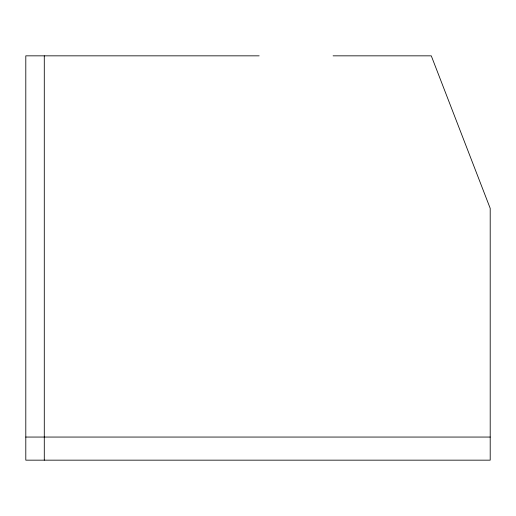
<?xml version="1.0" encoding="UTF-8"?>
<svg xmlns="http://www.w3.org/2000/svg" width="516" height="516" viewBox="0 0 516 516"><rect width="100%" height="100%" fill="white"/><g stroke="black" fill="none" stroke-linecap="round" stroke-linejoin="round"><path stroke-width="0.77" d="M259.155 55.838L25.8 55.838L25.8 460.162L490.2 460.162L490.2 208.329L431.286 55.838L333.091 55.838M25.8 437.058L490.2 437.058M44.286 55.838L44.286 460.162"/></g></svg>
